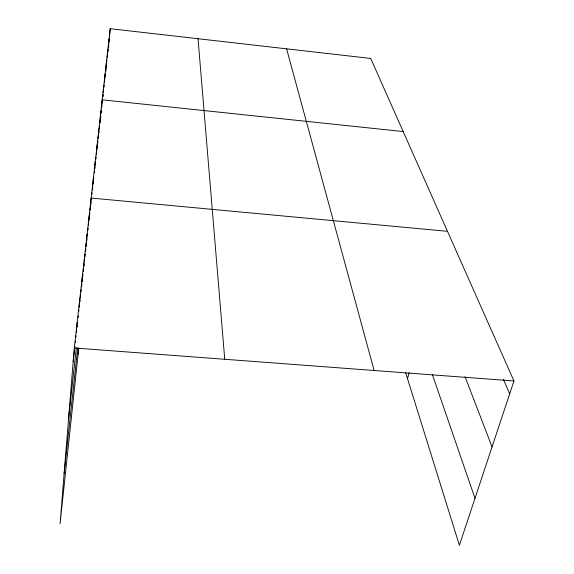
<?xml version="1.0" encoding="UTF-8"?>
<svg xmlns="http://www.w3.org/2000/svg" width="574" height="574" viewBox="0 0 574 574"><rect width="100%" height="100%" fill="white"/><g stroke="black" fill="none" stroke-linecap="round" stroke-linejoin="round"><path stroke-width="0.86" d="M405.696 372.849L459.394 545.3L513.945 380.985L370.711 58.44L110.208 28.7L74.29 347.988L60.055 523.854L78.789 348.081M76.356 332.418L76.629 329.024M76.773 327.324L77.181 322.236M78.803 311.474L78.947 309.695M79.169 307.033L79.894 298.164M81.788 283.441L81.501 286.921L81.838 284.374M81.931 281.698L82.426 275.606M84.105 262.971L83.826 266.379L84.048 264.607M84.249 261.263L84.809 254.44M86.078 246.239L86.358 242.895M86.566 240.384L87.054 234.529M88.36 225.431L88.647 221.916M88.798 220.158L89.164 215.767M78.136 354.201L78.652 348.009M90.434 206.676L90.147 210.127L90.441 207.515M90.577 204.954L91.151 198.052L447.483 231.329M92.428 189.291L92.715 185.919M92.859 184.225L93.282 179.16M94.308 172.968L94.459 171.188M94.602 169.409L95.277 161.394M96.353 154.255L97.157 144.662M98.147 138.269L98.434 134.854M98.577 133.146L98.936 128.877M99.84 123.159L100.615 113.953M100.622 118.488L100.773 116.709M101.074 113.157L101.304 110.488L101.017 113.021M101.526 107.819L102.208 99.826L403.178 131.554M103.047 94.272L102.825 96.884L103.019 95.162M103.191 92.529L103.715 86.43M104.418 82.261L105.142 73.716M106.499 61.626L105.645 71.693L105.925 69.181M107.23 56.704L107.797 50.125M108.35 47.09L109.031 39.161M108.63 47.068L108.78 45.296M109.089 41.759L109.311 39.104M109.541 36.492L110.208 28.7M64.109 473.751L77.712 347.837M68.557 418.769L76.349 347.808M73.163 361.835L74.914 346.222M75.302 342.75L75.495 341.013M75.883 337.548L76.077 335.812M76.471 332.332L76.665 330.595M77.052 327.115L77.246 325.379M78.121 317.558L78.315 315.815M79.298 307.083L79.492 305.332M79.886 301.816L80.08 300.066M80.374 297.432L80.669 294.799M80.963 292.166L81.257 289.533M82.125 281.805L82.412 279.229M82.699 276.661L82.986 274.092M83.273 271.516L83.56 268.948M84.443 261.098L84.636 259.348M84.93 256.714L85.225 254.088M85.519 251.455L85.813 248.829M86.107 246.21L86.401 243.62M86.688 241.03L86.975 238.44M87.27 235.849L87.557 233.252M87.851 230.662L88.138 228.072M88.425 225.51L88.712 222.949M88.999 220.38L89.286 217.819M89.573 215.257L89.86 212.696M90.735 204.904L91.022 202.299M91.316 199.687L91.51 197.944M91.897 194.464L92.098 192.721M92.385 190.123L92.672 187.554M93.06 184.118L93.253 182.403M93.634 178.973L93.827 177.258M94.782 168.727L94.968 167.034M95.255 164.487L95.542 161.94M95.829 159.393L96.109 156.846M96.403 154.219L96.705 151.55M97.006 148.881L97.3 146.212M97.602 143.536L97.903 140.867M98.197 138.198L98.398 136.411M98.699 133.742L98.993 131.066M99.295 128.397L99.596 125.72M99.883 123.145L100.17 120.612M100.357 118.926L100.737 115.553M101.584 107.941L101.871 105.386M102.158 102.839L102.445 100.285M103.306 92.579L103.593 89.996M103.88 87.413L104.174 84.83M104.468 82.218L104.762 79.585M105.056 76.952L105.351 74.319M106.111 67.517L106.484 64.173M106.671 62.501L106.951 59.997M107.238 57.429L107.625 53.999M107.819 52.284L108.199 48.855M108.4 47.082L108.795 43.538M108.995 41.766L109.39 38.221M407.511 378.689L409.133 372.713M74.29 347.988L513.945 380.985M503.427 379.4L509.676 393.864M465.019 376.644L492.061 446.916M432.358 374.535L474.992 498.311M286.584 48.833L374.119 370.495M198.037 38.723L224.735 359.281"/></g></svg>
